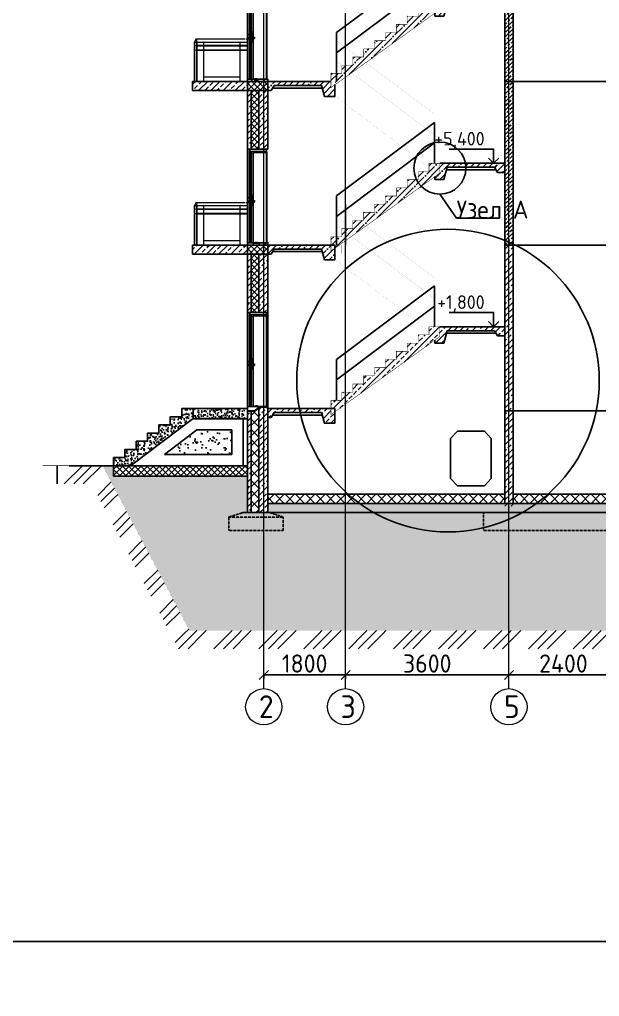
# Model space of a CAD drawing. Header units: millimetres. Extents: x -10163 to 1081624, y -5450 to 417560.
# Drawn here: x 366613 to 379389, y 43486 to 64998 of the extents above; entities that cross this region are included whole.
import ezdxf

# ---------------------------------------------------------------- set-up
doc = ezdxf.new("R2010")
doc.units = ezdxf.units.MM
doc.header["$PDMODE"] = 35
doc.linetypes.add('HIDDEN', pattern=[0.375, 0.25, -0.125])
doc.linetypes.add('Штрих-пунктир', pattern=[24, 20, -1.5, 1, -1.5])
for name, color, linetype in [('0разрез', 7, 'Continuous'), ('0шибки', 220, 'Continuous'), ('Анкеровка', 30, 'Continuous'), ('Выноски', 130, 'Continuous'), ('заливка стен', 41, 'Continuous'), ('Лестница', 7, 'Continuous'), ('Оси 2', 253, 'Continuous'), ('Перекрытия', 100, 'Continuous'), ('ПРОЁМЫ', 134, 'Continuous'), ('разрез', 40, 'Continuous'), ('Стены1', 120, 'Continuous'), ('Фундамент', 30, 'Continuous'), ('Фундаменты', 40, 'Continuous')]:
    doc.layers.add(name, color=color, linetype=linetype)
for name, color, linetype, lineweight in [('A-DOOR', 250, 'Continuous', 9), ('A-DOOR-FRAM', 250, 'Continuous', 18), ('Балясины', 7, 'Continuous', 9), ('Верхние поручни', 7, 'Continuous', 9), ('Ограждение', 7, 'Continuous', 9), ('Поручни', 250, 'Continuous', 18)]:
    doc.layers.add(name, color=color, linetype=linetype, lineweight=lineweight)
doc.layers.add('Двери', color=100, linetype='Continuous', plot=False)
doc.styles.add('ГОСТ', font='GOST Common.ttf', dxfattribs={"height": 400})
doc.dimstyles.new('ГОСТ', dxfattribs={"dimtxt": 400, "dimasz": 200, "dimexe": 0.18, "dimexo": 0.0625, "dimgap": 50, "dimtad": 1, "dimdec": 0, "dimzin": 0, "dimdsep": 46, "dimtxsty": 'ГОСТ', "dimblk": 'OBLIQUE', "dimcen": 0.09, "dimadec": 0, "dimazin": 0, "dimtfac": 1, "dimtdec": 0, "dimtofl": 0, "dimtmove": 0, "dimatfit": 3, "dimldrblk": 'NONE', "dimfxl": 1, "dimtolj": 1, "dimtzin": 0, "dimarcsym": 0})

# ---------------------------------------------------------------- blocks, each defined once
blk = doc.blocks.new('Дверь-Наружная-Двойная-Полное остекление-Деревянный_фасад - 1500 x 2000 мм-347512-Сечение 0')
at = {"layer": 'A-DOOR'}
for p, q in [((-10994, 2071), (-10994, 2006)), ((-10974, 2071), (-10994, 2071)), ((-10994, 2006), (-10974, 2006)), ((-10994, 2006), (-10994, 1012)), ((-10974, 2025), (-10974, 2071)), ((-10974, 2006), (-10974, 2019)), ((-10624, 2071), (-10624, 2025)), ((-10604, 2071), (-10624, 2071)), ((-10624, 2019), (-10624, 2006)), ((-10624, 2006), (-10604, 2006)), ((-10604, 2006), (-10604, 2071)), ((-10604, 2006), (-10604, 0)), ((-11034, 937), (-11034, 939)), ((-11014, 939), (-11034, 939)), ((-11034, 927), (-11034, 937)), ((-11014, 937), (-11034, 937)), ((-11034, 914), (-11034, 927)), ((-11014, 927), (-11034, 927)), ((-11034, 906), (-11034, 914)), ((-11034, 914), (-11014, 914)), ((-11034, 906), (-11014, 906)), ((-11014, 939), (-11014, 937)), ((-11014, 937), (-11014, 927)), ((-11014, 927), (-11014, 914)), ((-10984, 922), (-11014, 922)), ((-11014, 914), (-11014, 912)), ((-11014, 912), (-11014, 914)), ((-11014, 912), (-11014, 911)), ((-11014, 911), (-11014, 912)), ((-11014, 910), (-11014, 909)), ((-11014, 909), (-11014, 910)), ((-11014, 908), (-11014, 907)), ((-11014, 907), (-11014, 907)), ((-11014, 906), (-10984, 906)), ((-10994, 1005), (-10994, 1012)), ((-10994, 1012), (-10984, 1012)), ((-10984, 1005), (-10994, 1005)), ((-10994, 997), (-10994, 1005)), ((-10994, 989), (-10994, 997)), ((-10994, 989), (-10984, 989)), ((-10994, 982), (-10994, 989)), ((-10984, 982), (-10994, 982)), ((-10994, 982), (-10994, 922)), ((-10994, 907), (-10994, 0)), ((-10974, 1064), (-10984, 1064)), ((-10984, 1039), (-10984, 1064)), ((-10984, 844), (-10984, 1039)), ((-10929, 1064), (-10939, 1064)), ((-10929, 1064), (-10929, 1039)), ((-10929, 1039), (-10929, 844)), ((-10929, 1012), (-10919, 1012)), ((-10929, 982), (-10919, 982)), ((-10899, 922), (-10929, 922)), ((-10929, 906), (-10899, 906)), ((-10919, 1012), (-10919, 982)), ((-10899, 937), (-10899, 939)), ((-10899, 939), (-10879, 939)), ((-10899, 927), (-10899, 937)), ((-10899, 937), (-10879, 937)), ((-10899, 914), (-10899, 927)), ((-10899, 927), (-10879, 927)), ((-10899, 912), (-10899, 914)), ((-10899, 914), (-10879, 914)), ((-10899, 914), (-10899, 912)), ((-10899, 911), (-10899, 912)), ((-10899, 912), (-10899, 911)), ((-10899, 909), (-10899, 910)), ((-10899, 910), (-10899, 909)), ((-10899, 907), (-10899, 908)), ((-10899, 907), (-10899, 907)), ((-10899, 906), (-10879, 906)), ((-10879, 939), (-10879, 937)), ((-10879, 937), (-10879, 927)), ((-10879, 927), (-10879, 914)), ((-10879, 914), (-10879, 906)), ((-10984, 819), (-10984, 844)), ((-10984, 819), (-10974, 819)), ((-10939, 819), (-10929, 819)), ((-10929, 844), (-10929, 819)), ((-10856, 15), (-10882, 0)), ((-10821, 15), (-10856, 15)), ((-10796, 0), (-10821, 15)), ((-10882, 0), (-10796, 0))]:
    blk.add_line(p, q, dxfattribs=at)
at = {"layer": 'A-DOOR', "lineweight": 18}
for p, q in [((-10974, 2000), (-10974, 15)), ((-10939, 2000), (-10974, 2000)), ((-10939, 15), (-10939, 2000)), ((-10974, 15), (-10939, 15))]:
    blk.add_line(p, q, dxfattribs=at)
at = {"layer": 'A-DOOR-FRAM'}
for p, q in [((-10974, 2019), (-10974, 2025)), ((-10974, 2025), (-10624, 2025)), ((-10624, 2019), (-10974, 2019)), ((-10974, 2019), (-10974, 2000)), ((-10974, 2000), (-10939, 2000)), ((-10939, 2000), (-10939, 1987)), ((-10939, 1987), (-10904, 1987)), ((-10904, 1987), (-10904, 2000)), ((-10904, 2000), (-10624, 2000)), ((-10624, 2025), (-10624, 2019)), ((-10624, 2000), (-10624, 2019))]:
    blk.add_line(p, q, dxfattribs=at)
at = {"layer": 'A-DOOR-FRAM', "lineweight": 9}
for p, q in [((-10904, 1987), (-10904, 922)), ((-10624, 2000), (-10624, 0)), ((-10904, 907), (-10904, 0)), ((-10974, 15), (-10974, 0)), ((-10939, 15), (-10939, 0))]:
    blk.add_line(p, q, dxfattribs=at)
blk = doc.blocks.new('Ограждение - 50 x 12 мм-319649-Сечение 0')
at = {"layer": 'Балясины'}
for p, q in [((-12146, 4400), (-12146, 4470)), ((-12101, 4470), (-12146, 4470)), ((-12146, 4300), (-12146, 4380)), ((-12096, 4470), (-12101, 4470)), ((-12101, 4470), (-12101, 3600)), ((-12096, 4400), (-12096, 4470)), ((-12096, 4300), (-12096, 4380)), ((-12146, 3600), (-12146, 4280)), ((-12096, 3600), (-12096, 4280))]:
    blk.add_line(p, q, dxfattribs=at)
blk = doc.blocks.new('Ограждение - 50 x 12 мм-V30-Сечение 0')
at = {"layer": 'Балясины'}
for p, q in [((-11942, 4470), (-11954, 4470)), ((-11954, 4470), (-11954, 3600)), ((-11942, 3600), (-11942, 4470))]:
    blk.add_line(p, q, dxfattribs=at)
blk = doc.blocks.new('Ограждение - 800 мм-V31-Сечение 0')
at = {"layer": 'Балясины'}
blk.add_line((-11942, 3700), (-11154, 3700), dxfattribs=at)
blk = doc.blocks.new('Ограждение - Ограждение-356374-Сечение 0')
for p, q in [((-12120, 40530), (-12146, 40470)), ((-12146, 40470), (-12146, 39600))]:
    blk.add_line(p, q)
at = {"layer": 'Верхние поручни'}
for p, q in [((-11034, 40530), (-12120, 40530)), ((-12120, 40470), (-10994, 40470)), ((-11007, 40530), (-11014, 40530)), ((-10994, 40530), (-10998, 40530))]:
    blk.add_line(p, q, dxfattribs=at)
for points, knots in [([(-12095, 40500), (-12095, 40502), (-12095, 40506), (-12096, 40510), (-12097, 40513), (-12099, 40515), (-12100, 40518), (-12101, 40519), (-12102, 40521), (-12103, 40522), (-12104, 40523), (-12105, 40524), (-12106, 40525), (-12108, 40526), (-12110, 40527), (-12111, 40528), (-12113, 40529), (-12115, 40529), (-12117, 40530), (-12120, 40530), (-12122, 40530), (-12123, 40530), (-12124, 40530)], [0, 0, 0, 0, 0.0555556, 0.0833333, 0.1111111, 0.1388889, 0.1666667, 0.1944444, 0.2083333, 0.2222222, 0.2361111, 0.25, 0.2777778, 0.3055556, 0.3333333, 0.3611111, 0.3888889, 0.4166667, 0.4444444, 0.5, 0.5277778, 0.5506367, 0.5506367, 0.5506367, 0.5506367]), ([(-12124, 40470), (-12123, 40470), (-12121, 40470), (-12119, 40470), (-12117, 40470), (-12115, 40471), (-12113, 40471), (-12112, 40472), (-12110, 40472), (-12109, 40473), (-12108, 40474), (-12107, 40475), (-12105, 40476), (-12104, 40478), (-12103, 40478), (-12103, 40479), (-12101, 40480), (-12100, 40482), (-12098, 40485), (-12098, 40487), (-12097, 40488), (-12096, 40491), (-12095, 40495), (-12095, 40498), (-12095, 40500)], [0.4497023, 0.4497023, 0.4497023, 0.4497023, 0.5, 0.5277778, 0.5555556, 0.5833333, 0.6111111, 0.6388889, 0.6527778, 0.6666667, 0.6875, 0.7083333, 0.75, 0.7708333, 0.7760417, 0.78125, 0.7916667, 0.8333333, 0.875, 0.8854167, 0.8958333, 0.9166667, 0.9583333, 1, 1, 1, 1])]:
    blk.add_open_spline(points, degree=3, knots=knots, dxfattribs=at)
at = {"layer": 'Поручни', "color": 7, "lineweight": 9}
for p, q in [((-12114, 40380), (-12114, 40400)), ((-12114, 40280), (-12114, 40300)), ((-12098, 40400), (-11954, 40400)), ((-11954, 40380), (-12098, 40380)), ((-12098, 40300), (-11954, 40300)), ((-11954, 40280), (-12098, 40280)), ((-11942, 40400), (-11154, 40400)), ((-11154, 40380), (-11942, 40380)), ((-11942, 40300), (-11154, 40300)), ((-11154, 40280), (-11942, 40280)), ((-11142, 40400), (-10994, 40400)), ((-10994, 40380), (-11142, 40380)), ((-11142, 40300), (-10994, 40300)), ((-10994, 40280), (-11142, 40280))]:
    blk.add_line(p, q, dxfattribs=at)
for name, p in [('Ограждение - 50 x 12 мм-319649-Сечение 0', (0, 36000)), ('Ограждение - 50 x 12 мм-V30-Сечение 0', (0, 36000)), ('Ограждение - 50 x 12 мм-V30-Сечение 0', (800, 36000)), ('Ограждение - 800 мм-V31-Сечение 0', (0, 36000))]:
    blk.add_blockref(name, p)
blk = doc.blocks.new('типовой')
h = blk.add_hatch()
h.set_pattern_fill('ANSI33', color=256, scale=30)
h.paths.add_polyline_path([(372083, 63682), (371633, 63682), (371633, 63633), (372083, 63633)])
h = blk.add_hatch()
h.set_pattern_fill('ANSI33', color=256, scale=30)
h.paths.add_polyline_path([(371633, 63633), (370424, 63633), (370424, 63433), (371633, 63433)])
h = blk.add_hatch()
h.set_pattern_fill('ANSI37', color=256, scale=30)
h.paths.add_polyline_path([(372083, 63633), (371633, 63633), (371633, 63433), (372083, 63433)])
h.paths.add_polyline_path([(371883, 63433), (371713, 63433), (371713, 63078), (371713, 62146), (371883, 62146)])
h = blk.add_hatch()
h.set_pattern_fill('ANSI33', color=256, scale=20)
h.paths.add_polyline_path([(377485, 63633), (377305, 63633), (377305, 60033), (377485, 60033)])
h = blk.add_hatch()
h.set_pattern_fill('ANSI33', color=256, scale=30)
h.paths.add_polyline_path([(371713, 63433), (371633, 63433), (371633, 62146), (371713, 62146), (371713, 63133)])
h.paths.add_polyline_path([(372083, 63433), (371883, 63433), (371883, 62146), (372083, 62146)])
h = blk.add_hatch()
h.set_pattern_fill('ANSI35', color=256, scale=30)
h.paths.add_polyline_path([(375874, 61619), (375874, 61833), (375634, 61833), (375634, 61653), (375394, 61653), (375394, 61473), (375154, 61473), (375154, 61293), (374914, 61293), (374914, 61113), (374674, 61113), (374674, 60933), (374434, 60933), (374434, 60753), (374194, 60753), (374194, 60573), (373954, 60573), (373954, 60393), (373714, 60393), (373714, 60213), (373474, 60213), (373474, 60033), (373557, 60033), (373557, 59959)])
h.paths.add_polyline_path([(377305, 61833), (375874, 61833), (375874, 61619), (375765, 61541), (375765, 61474), (375957, 61474), (376037, 61745), (377077, 61745), (377146, 61633), (377305, 61633)])
h.paths.add_polyline_path([(373474, 60033), (372083, 60033), (372083, 59833), (372153, 59833), (372223, 59945), (373262, 59945), (373332, 59707), (373557, 59707), (373557, 59959), (373474, 59899)])
at = {"ltscale": 10}
for p, q in [((373594, 63633), (373594, 64533)), ((377305, 63633), (377305, 60033)), ((375754, 62733), (373594, 61113)), ((375754, 61833), (375754, 62733)), ((375754, 62283), (373594, 60663)), ((375754, 61833), (375754, 62283)), ((376020, 61689), (377111, 61689)), ((373594, 60213), (373594, 61113)), ((373594, 60213), (373594, 60663)), ((373279, 59889), (372188, 59889))]:
    blk.add_line(p, q, dxfattribs=at)
for p, q in [((372083, 63633), (372083, 63682)), ((371633, 63633), (371633, 63433)), ((371633, 60033), (371633, 59833)), ((371633, 60033), (372083, 60033)), ((372083, 60033), (372083, 59833)), ((380065, 60033), (377485, 60033)), ((372083, 59833), (371633, 59833))]:
    blk.add_line(p, q)
for points, const_width in [([(375754, 62013), (375754, 62913), (373594, 64533), (373594, 63633)], 1), ([(375754, 62463), (373594, 64083)], 1), ([(375874, 61833), (375874, 62013), (375634, 62013), (375634, 62193), (375394, 62193), (375394, 62373), (375154, 62373), (375154, 62553), (374914, 62553), (374914, 62733), (374674, 62733), (374674, 62913), (374434, 62913), (374434, 63093), (374194, 63093), (374194, 63273), (373954, 63273), (373954, 63453), (373714, 63453), (373714, 63633), (373474, 63633)], 1), ([(373557, 63322), (375634, 61743)], 1), ([(373594, 60213), (373594, 61113), (375754, 62733), (375754, 61833)], 10), ([(373594, 60663), (375754, 62283)], 10), ([(373474, 60033), (373474, 59899), (375874, 61619), (375874, 61833)], 10), ([(375765, 61541), (375765, 61474), (375957, 61474), (376020, 61689)], 1)]:
    blk.add_lwpolyline(points, dxfattribs=dict(at, const_width=const_width))
for points in [[(370424, 63633), (372083, 63633), (372083, 63433), (370424, 63433)], [(370424, 60033), (372083, 60033), (372083, 59833), (370424, 59833)]]:
    blk.add_lwpolyline(points, close=True, dxfattribs=at)
blk.add_lwpolyline([(373474, 60033, 10, 10, 0), (373474, 60213, 10, 10, 0), (373714, 60213, 10, 10, 0), (373714, 60393, 10, 10, 0), (373954, 60393, 10, 10, 0), (373954, 60573, 10, 10, 0), (374194, 60573, 10, 10, 0), (374194, 60753, 10, 10, 0), (374434, 60753, 10, 10, 0), (374434, 60933, 10, 10, 0), (374674, 60933, 10, 10, 0), (374674, 61113, 10, 10, 0), (374914, 61113, 10, 10, 0), (374914, 61293, 10, 10, 0), (375154, 61293, 10, 10, 0), (375154, 61473, 10, 10, 0), (375394, 61473, 10, 10, 0), (375394, 61653, 10, 10, 0), (375634, 61653, 10, 10, 0), (375634, 61833, 10, 10, 0), (375874, 61833, 0, 0, 0)], format="xyseb", dxfattribs=at)
at = {"layer": 'Перекрытия', "ltscale": 10}
for points in [[(375765, 61541), (375765, 61474), (375957, 61474), (376037, 61745), (377077, 61745), (377146, 61633), (377305, 61633), (377305, 61833), (375874, 61833)], [(373557, 59967), (373557, 59707), (373332, 59707), (373262, 59945), (372223, 59945), (372153, 59833), (372083, 59833), (372083, 60033), (373474, 60033)]]:
    blk.add_lwpolyline(points, dxfattribs=at)
at = {"layer": 'разрез'}
for p, q in [((371633, 63433), (371633, 63069)), ((371713, 63433), (371713, 63078)), ((371883, 63433), (371883, 62146)), ((372083, 63433), (372083, 62146)), ((371633, 63133), (371633, 62146)), ((371713, 63133), (371713, 62146))]:
    blk.add_line(p, q, dxfattribs=at)
at = {"layer": 'Стены1'}
for points in [[(371633, 63633), (371633, 63682)], [(377485, 63633), (377485, 63633), (377305, 63633), (377305, 60033), (377485, 60033), (377485, 63633)], [(371633, 60074), (371633, 63433)], [(371633, 60033), (371633, 60082)], [(371633, 60082), (372083, 60082), (372083, 60033)]]:
    blk.add_lwpolyline(points, dxfattribs=at)
at = {"layer": 'Фундаменты'}
blk.add_lwpolyline([(371633, 62146), (372083, 62146)], dxfattribs=at)
at = {"layer": 'Двери', "lineweight": 18}
blk.add_blockref('Дверь-Наружная-Двойная-Полное остекление-Деревянный_фасад - 1500 x 2000 мм-347512-Сечение 0', (382667, 60074), dxfattribs=at)
at = {"layer": 'Ограждение'}
blk.add_blockref('Ограждение - Ограждение-356374-Сечение 0', (382617, 20433), dxfattribs=at)
blk = doc.blocks.new('_Oblique')
at = {"color": 0, "linetype": 'ByBlock', "lineweight": -2}
blk.add_line((-0.5, -0.5), (0.5, 0.5), dxfattribs=at)
blk = doc.blocks.new('*D988')
at = {"layer": 'Defpoints', "color": 0, "ltscale": 10, "transparency": 16777216}
for p in [(373795, 50567), (371995, 50480), (373795, 50480)]:
    blk.add_point(p, dxfattribs=at)
at = {"layer": 'Фундамент', "color": 0, "lineweight": -2, "ltscale": 10, "transparency": 16777216}
for p, q in [((371995, 50480), (371995, 50567)), ((371995, 50567), (373795, 50567)), ((373795, 50480), (373795, 50567))]:
    blk.add_line(p, q, dxfattribs=at)
at = {"layer": 'Фундамент', "color": 0, "lineweight": -2, "ltscale": 10, "transparency": 16777216, "xscale": 200, "yscale": 200, "zscale": 200, "rotation": 180}
blk.add_blockref('_Oblique', (371995, 50567), dxfattribs=at)
at = {"layer": 'Фундамент', "color": 0, "lineweight": -2, "ltscale": 10, "transparency": 16777216, "xscale": 200, "yscale": 200, "zscale": 200}
blk.add_blockref('_Oblique', (373795, 50567), dxfattribs=at)
at = {"layer": 'Фундамент', "color": 0, "ltscale": 10, "transparency": 16777216, "insert": (372895, 50817), "char_height": 400, "attachment_point": 5, "style": 'ГОСТ'}
blk.add_mtext('\\A1;1800', dxfattribs=at)
blk = doc.blocks.new('_None')
blk = doc.blocks.new('*D989')
at = {"layer": 'Defpoints', "color": 0, "ltscale": 10, "transparency": 16777216}
for p in [(373795, 50567), (377395, 50567), (377395, 50567)]:
    blk.add_point(p, dxfattribs=at)
at = {"layer": 'Фундамент', "color": 0, "lineweight": -2, "ltscale": 10, "transparency": 16777216}
for p, q in [((373795, 50567), (373795, 50567)), ((373795, 50567), (377395, 50567)), ((377395, 50567), (377395, 50567))]:
    blk.add_line(p, q, dxfattribs=at)
at = {"layer": 'Фундамент', "color": 0, "lineweight": -2, "ltscale": 10, "transparency": 16777216, "xscale": 200, "yscale": 200, "zscale": 200, "rotation": 180}
blk.add_blockref('_Oblique', (373795, 50567), dxfattribs=at)
at = {"layer": 'Фундамент', "color": 0, "lineweight": -2, "ltscale": 10, "transparency": 16777216, "xscale": 200, "yscale": 200, "zscale": 200}
blk.add_blockref('_Oblique', (377395, 50567), dxfattribs=at)
at = {"layer": 'Фундамент', "color": 0, "ltscale": 10, "transparency": 16777216, "insert": (375595, 50817), "char_height": 400, "attachment_point": 5, "style": 'ГОСТ'}
blk.add_mtext('\\A1;3600', dxfattribs=at)
blk = doc.blocks.new('*D990')
at = {"layer": 'Defpoints', "color": 0, "ltscale": 10, "transparency": 16777216}
for p in [(377395, 50567), (379795, 50667), (379795, 50567)]:
    blk.add_point(p, dxfattribs=at)
at = {"layer": 'Фундамент', "color": 0, "lineweight": -2, "ltscale": 10, "transparency": 16777216}
for p, q in [((377395, 50567), (377395, 50567)), ((377395, 50567), (379795, 50567)), ((379795, 50667), (379795, 50566))]:
    blk.add_line(p, q, dxfattribs=at)
at = {"layer": 'Фундамент', "color": 0, "lineweight": -2, "ltscale": 10, "transparency": 16777216, "xscale": 200, "yscale": 200, "zscale": 200, "rotation": 180}
blk.add_blockref('_Oblique', (377395, 50567), dxfattribs=at)
at = {"layer": 'Фундамент', "color": 0, "lineweight": -2, "ltscale": 10, "transparency": 16777216, "xscale": 200, "yscale": 200, "zscale": 200}
blk.add_blockref('_Oblique', (379795, 50567), dxfattribs=at)
at = {"layer": 'Фундамент', "color": 0, "ltscale": 10, "transparency": 16777216, "insert": (378595, 50817), "char_height": 400, "attachment_point": 5, "style": 'ГОСТ'}
blk.add_mtext('\\A1;2400', dxfattribs=at)
blk = doc.blocks.new('размер')
at = {"layer": 'Выноски'}
for points in [[(0, 0), (0, 311), (980, 311)], [(168, 0), (-151, 0)], [(0, 0), (-114, 114)], [(0, 0), (114, 114)]]:
    blk.add_lwpolyline(points, dxfattribs=at)

msp = doc.modelspace()

# ---------------------------------------------------------------- hatches: boundary and pattern name
at = {"layer": '0разрез'}
h = msp.add_hatch(dxfattribs=at)
h.set_pattern_fill('ANSI33', color=256, scale=30)
h.paths.add_polyline_path([(371785.163, 60074.442), (371798.693, 60082.432), (371632.714, 60082.432), (371632.714, 60033.121), (371994.558, 60033.121), (371994.558, 60082.432), (371857.433, 60082.432), (371870.963, 60074.442)])
h.paths.add_polyline_path([(372083.487, 60033.121), (372083.487, 60082.432), (371994.558, 60082.432), (371994.558, 60033.121)])
h.paths.add_polyline_path([(371632.714, 59833.12), (371632.714, 60033.12), (370423.515, 60033.12), (370423.515, 59833.12)])
h = msp.add_hatch(dxfattribs=at)
h.set_pattern_fill('ANSI37', color=256, scale=30)
h.paths.add_polyline_path([(371994.558, 60033.12), (371632.714, 60033.12), (371632.714, 59833.12), (371994.558, 59833.12)])
h.paths.add_polyline_path([(372083.487, 60033.12), (371994.558, 60033.12), (371994.558, 59833.12), (372083.487, 59833.12)])
h = msp.add_hatch(dxfattribs=at)
h.set_pattern_fill('ANSI33', color=256, scale=30)
h.paths.add_polyline_path([(377394.558, 54243.622), (377484.558, 54243.622), (377484.558, 56380.833), (377394.558, 56380.833)])
h.paths.add_polyline_path([(377394.558, 56380.833), (377304.558, 56380.833), (377304.558, 54243.622), (377394.558, 54243.622)])
h.paths.add_polyline_path([(377484.558, 60033.121), (377394.558, 60033.121), (377394.558, 56380.833), (377484.558, 56380.833)])
h.paths.add_polyline_path([(377394.558, 60033.121), (377304.558, 60033.121), (377304.558, 56380.833), (377394.558, 56380.833)])
h.paths.add_polyline_path([(382794.558, 54243.622), (382884.558, 54243.622), (382884.558, 56380.833), (382794.558, 56380.833), (382794.558, 56232.863)])
h.paths.add_polyline_path([(382704.558, 54243.622), (382794.558, 54243.622), (382794.558, 56180.575), (382704.558, 56180.575)])
h.paths.add_polyline_path([(390504.558, 56380.833), (390594.558, 56380.833), (390594.558, 59785.751), (390504.558, 59785.751)])
h = msp.add_hatch(dxfattribs=at)
h.set_pattern_fill('ANSI33', color=256, scale=30)
h.paths.add_polyline_path([(371633.481, 58546.229), (371713.481, 58546.229), (371713.481, 59532.635), (371713.481, 59833.12), (371633.481, 59833.12), (371633.481, 59468.796)])
h.paths.add_polyline_path([(371883.481, 58546.229), (371994.558, 58546.229), (371994.558, 59833.12), (371883.481, 59833.12)])
h.paths.add_polyline_path([(372081.637, 59833.12), (371994.558, 59833.12), (371994.558, 58546.229), (372082.278, 58546.229)])
h = msp.add_hatch(dxfattribs=at)
h.set_pattern_fill('ANSI37', color=256, scale=30)
h.paths.add_polyline_path([(371883.481, 59833.12), (371713.481, 59833.12), (371713.481, 59477.549), (371713.481, 58546.229), (371883.481, 58546.229)])
h = msp.add_hatch(dxfattribs=at)
h.set_pattern_fill('ANSI33', color=256, scale=30)
h.paths.add_polyline_path([(373794.558, 56793.12), (373713.533, 56793.12), (373713.533, 56613.12), (373473.533, 56613.12), (373473.533, 56433.12), (373660.951, 56433.12), (373794.558, 56528.877)])
h.paths.add_polyline_path([(373557.222, 56358.777), (373473.533, 56298.796), (373473.533, 56433.119), (372083.871, 56433.119), (372083.871, 56233.118), (372153.057, 56233.118), (372222.566, 56344.884), (373262.4, 56344.884), (373331.908, 56107.346), (373557.222, 56107.346)])
h.paths.add_polyline_path([(376020.364, 58089.002), (376036.716, 58144.885), (377076.55, 58144.885), (377146.059, 58033.119), (377304.558, 58033.119), (377304.558, 58233.12), (375873.533, 58233.12), (375873.533, 58018.896), (375765.136, 57941.206), (375765.136, 57874.086), (375957.475, 57874.086)])
h = msp.add_hatch(dxfattribs=at)
h.set_pattern_fill('ANSI33', color=256, scale=30)
h.paths.add_polyline_path([(375153.533, 57873.12), (375153.533, 57693.12), (374913.533, 57693.12), (374913.533, 57513.12), (374673.533, 57513.12), (374673.533, 57333.12), (374433.533, 57333.12), (374433.533, 57153.12), (374193.533, 57153.12), (374193.533, 56973.12), (373953.533, 56973.12), (373953.533, 56793.12), (373713.533, 56793.12), (373713.533, 56613.12), (373618.491, 56613.12), (373624.212, 56406.789), (375873.533, 58018.896), (375873.533, 58233.12), (375633.533, 58233.12), (375633.533, 58053.12), (375393.533, 58053.12), (375393.533, 57873.12)])
h = msp.add_hatch(dxfattribs=at)
h.set_pattern_fill('ANSI33', color=256, scale=30)
h.paths.add_polyline_path([(371883.309, 54143.622), (371994.558, 54143.622), (371994.558, 56463.622), (371903.309, 56463.622), (371883.309, 56447.109)])
h.paths.add_polyline_path([(371994.558, 54143.622), (372083.309, 54143.622), (372083.309, 56263.622), (372083.215, 56463.622), (371994.558, 56463.622)])
h.paths.add_polyline_path([(371713.309, 55913.825), (371713.309, 56372.803), (371633.309, 56372.803), (371633.309, 55849.986), (371633.309, 54143.622), (371713.309, 54143.622)])
h = msp.add_hatch(dxfattribs=at)
h.set_pattern_fill('ANSI37', color=256, scale=50)
h.paths.add_polyline_path([(394999.657, 54543.622), (393684.558, 54543.622), (393684.558, 54343.622), (394999.657, 54343.622)])
h.paths.add_polyline_path([(373794.558, 54543.622), (372083.309, 54543.622), (372083.309, 54343.622), (373794.558, 54343.622)])
h.paths.add_polyline_path([(374994.558, 54543.622), (373794.558, 54543.622), (373794.558, 54343.622), (374994.558, 54343.622)])
h.paths.add_polyline_path([(377304.558, 54543.622), (374994.558, 54543.622), (374994.558, 54343.622), (376124.558, 54343.622), (377304.558, 54343.622)])
h.paths.add_polyline_path([(379794.558, 54543.622), (377484.558, 54543.622), (377484.558, 54343.622), (379794.558, 54343.622)])
h.paths.add_polyline_path([(382704.558, 54543.622), (380184.558, 54543.622), (380184.558, 54343.622), (381524.558, 54343.622), (382704.558, 54343.622)])
h.paths.add_polyline_path([(380064.558, 54543.622), (379794.558, 54543.622), (379794.558, 54343.622), (380064.558, 54343.622)])
h.paths.add_polyline_path([(385194.558, 54543.622), (382884.558, 54543.622), (382884.558, 54343.622), (385194.558, 54343.622)])
h.paths.add_polyline_path([(388104.558, 54543.622), (385194.558, 54543.622), (385194.558, 54343.622), (388104.558, 54343.622)])
h.paths.add_polyline_path([(390504.558, 54543.622), (388284.558, 54543.622), (388284.558, 54343.622), (390504.558, 54343.622)])
h.paths.add_polyline_path([(393504.558, 54543.622), (390684.558, 54543.622), (390684.558, 54343.622), (393504.558, 54343.622)])
h.paths.add_polyline_path([(371883.309, 56447.109), (371793.309, 56372.803), (371713.309, 56372.803), (371713.309, 55858.739), (371713.309, 54143.622), (371883.309, 54143.622)])
h = msp.add_hatch(dxfattribs=at)
h.set_pattern_fill('AR-SAND', color=256, scale=5)
h.paths.add_polyline_path([(371287.581, 55962.976), (370518.624, 55962.976), (369803.328, 55423.121), (371287.581, 55423.121)])
h = msp.add_hatch(dxfattribs=at)
h.set_pattern_fill('AR-SAND', color=256, scale=5)
h.paths.add_polyline_path([(371220.241, 54043.622), (371548.875, 54143.622), (371633.309, 54143.622), (371633.309, 54944.158), (368684.871, 54944.158), (368684.871, 55173.121), (368442.879, 55173.121), (369940.35, 52333.121), (371994.558, 52333.121), (371994.558, 53743.622), (371220.241, 53743.622)])
h.paths.add_polyline_path([(371994.558, 52333.121), (369940.35, 52333.121), (370357.461, 51542.057), (371994.558, 51542.057)])
h.paths.add_polyline_path([(373794.558, 54143.622), (372120.241, 54143.622), (372420.241, 54043.622), (372420.241, 53743.622), (371994.558, 53743.622), (371994.558, 52333.121), (373794.558, 52333.121)])
h.paths.add_polyline_path([(373794.558, 52333.121), (371994.558, 52333.121), (371994.558, 51542.057), (373794.558, 51542.057)])
h.paths.add_polyline_path([(377394.558, 53743.622), (376836.641, 53743.622), (376836.641, 54143.622), (376794.558, 54143.622), (373794.558, 54143.622), (373794.558, 52333.121), (377394.558, 52333.121)])
h.paths.add_polyline_path([(377394.558, 52333.121), (373794.558, 52333.121), (373794.558, 51542.057), (377394.558, 51542.057)])
h.paths.add_polyline_path([(379794.558, 53743.622), (377394.558, 53743.622), (377394.558, 52333.121), (379794.558, 52333.121)])
h.paths.add_polyline_path([(379794.558, 52333.121), (377394.558, 52333.121), (377394.558, 51542.057), (379794.558, 51542.057)])
h.paths.add_polyline_path([(382794.558, 53743.622), (382416.625, 53743.622), (382416.625, 54143.622), (380415.333, 54143.622), (380415.333, 53743.622), (379794.558, 53743.622), (379794.558, 52333.121), (382794.558, 52333.121)])
h.paths.add_polyline_path([(382794.558, 52333.121), (379794.558, 52333.121), (379794.558, 51542.057), (382794.558, 51542.057)])
h.paths.add_polyline_path([(385194.558, 53743.622), (382794.558, 53743.622), (382794.558, 52333.121), (385194.558, 52333.121)])
h.paths.add_polyline_path([(385194.558, 52333.121), (382794.558, 52333.121), (382794.558, 51542.057), (385194.558, 51542.057)])
h.paths.add_polyline_path([(388194.558, 53743.622), (385194.558, 53743.622), (385194.558, 52333.121), (388194.558, 52333.121)])
h.paths.add_polyline_path([(388194.558, 52333.121), (385194.558, 52333.121), (385194.558, 51542.057), (388194.558, 51542.057)])
h.paths.add_polyline_path([(390594.558, 53743.622), (389994.558, 53743.622), (389994.558, 54043.622), (390323.191, 54143.622), (388659.434, 54143.622), (388659.434, 53743.622), (388194.558, 53743.622), (388194.558, 52333.121), (390594.558, 52333.121)])
h.paths.add_polyline_path([(390594.558, 52333.121), (388194.558, 52333.121), (388194.558, 51542.057), (390594.558, 51542.057)])
h.paths.add_polyline_path([(393594.558, 53743.622), (392994.558, 53743.622), (392994.558, 54043.622), (393323.191, 54143.622), (390894.558, 54143.622), (391194.558, 54043.622), (391194.558, 53743.622), (390594.558, 53743.622), (390594.558, 52333.121), (393594.558, 52333.121)])
h.paths.add_polyline_path([(393594.558, 52333.121), (390594.558, 52333.121), (390594.558, 51542.057), (393594.558, 51542.057)])
h.paths.add_polyline_path([(395099.657, 54143.623), (393894.558, 54143.622), (394194.558, 54043.622), (394194.558, 53743.622), (393594.558, 53743.622), (393594.558, 52333.121), (395099.657, 52333.121)])
h.paths.add_polyline_path([(395099.657, 52333.121), (393594.558, 52333.121), (393594.558, 51542.057), (395099.657, 51542.057)])
h.paths.add_polyline_path([(396493.696, 52333.121), (395099.657, 52333.121), (395099.657, 51542.057), (396190.734, 51542.057)])
h.paths.add_polyline_path([(397581.36, 55173.121), (395299.657, 55173.121), (395299.657, 54143.623), (395099.657, 54143.623), (395099.657, 52333.121), (396493.696, 52333.121)])
h = msp.add_hatch(dxfattribs=at)
h.set_pattern_fill('ANSI37', color=256, scale=30)
h.paths.add_polyline_path([(371632.181, 55173.121), (368684.871, 55173.121), (368684.871, 54944.158), (371632.181, 54944.158)])
h = msp.add_hatch(dxfattribs=at)
h.set_pattern_fill('ANSI33', color=256, scale=30)
h.paths.add_polyline_path([(395299.657, 54343.622), (395099.657, 54343.622), (395099.657, 54143.623), (395299.657, 54143.623)])
h.paths.add_polyline_path([(373794.558, 54343.622), (372083.309, 54343.622), (372083.309, 54143.622), (372127.497, 54143.622), (373794.558, 54143.622)])
h.paths.add_polyline_path([(377394.558, 54343.622), (377304.558, 54343.622), (373794.558, 54343.622), (373794.558, 54143.622), (376794.558, 54143.622), (377394.558, 54143.622)])
h.paths.add_polyline_path([(379794.558, 54343.622), (377484.558, 54343.622), (377394.558, 54343.622), (377394.558, 54143.622), (379794.558, 54143.622)])
h.paths.add_polyline_path([(382794.558, 54343.622), (382704.558, 54343.622), (379794.558, 54343.622), (379794.558, 54143.622), (382794.558, 54143.622)])
h.paths.add_polyline_path([(385194.558, 54343.622), (382794.558, 54343.622), (382794.558, 54143.622), (385194.558, 54143.622)])
h.paths.add_polyline_path([(388194.558, 54343.622), (388104.558, 54343.622), (385194.558, 54343.622), (385194.558, 54143.622), (388194.558, 54143.622)])
h.paths.add_polyline_path([(390504.558, 54343.622), (388194.558, 54343.622), (388194.558, 54143.622), (390504.558, 54143.622)])
h.paths.add_polyline_path([(393504.558, 54343.622), (390684.558, 54343.622), (390684.558, 54143.622), (390894.558, 54143.622), (393504.558, 54143.622)])
h.paths.add_polyline_path([(394999.657, 54343.622), (393684.558, 54343.622), (393684.558, 54143.622), (394999.657, 54143.623)])
h = msp.add_hatch(dxfattribs=at)
h.set_pattern_fill('ANSI33', color=256, scale=30)
h.paths.add_polyline_path([(379794.558, 54143.622), (377394.558, 54143.622), (377394.558, 53743.622), (379794.558, 53743.622)])
h.paths.add_polyline_path([(380415.333, 54143.622), (379794.558, 54143.622), (379794.558, 53743.622), (380415.333, 53743.622)])
h.paths.add_polyline_path([(377394.558, 54143.622), (376836.641, 54143.622), (376836.641, 53743.622), (377394.558, 53743.622)])
h.paths.add_polyline_path([(372420.241, 54043.622), (371994.558, 54043.622), (371994.558, 53743.622), (372420.241, 53743.622)])
h.paths.add_polyline_path([(371994.558, 54043.622), (371220.241, 54043.622), (371220.241, 53743.622), (371994.558, 53743.622)])
h.paths.add_polyline_path([(371994.558, 54143.622), (371548.875, 54143.622), (371220.241, 54043.622), (371994.558, 54043.622)])
h.paths.add_polyline_path([(372120.241, 54143.622), (371994.558, 54143.622), (371994.558, 54043.622), (372420.241, 54043.622)])
h.paths.add_polyline_path([(385194.558, 54143.622), (382794.558, 54143.622), (382794.558, 53743.622), (385194.558, 53743.622)])
h.paths.add_polyline_path([(382794.558, 54143.622), (382416.625, 54143.622), (382416.625, 53743.622), (382794.558, 53743.622)])
h.paths.add_polyline_path([(388194.558, 54143.622), (385194.558, 54143.622), (385194.558, 53743.622), (388194.558, 53743.622)])
h.paths.add_polyline_path([(388659.434, 54143.622), (388194.558, 54143.622), (388194.558, 53743.622), (388659.434, 53743.622)])
h.paths.add_polyline_path([(391194.558, 54043.622), (390594.558, 54043.622), (390594.558, 53743.622), (391194.558, 53743.622)])
h.paths.add_polyline_path([(390594.558, 54043.622), (389994.558, 54043.622), (389994.558, 53743.622), (390594.558, 53743.622)])
h.paths.add_polyline_path([(390594.558, 54143.622), (390504.558, 54143.622), (390323.191, 54143.622), (389994.558, 54043.622), (390594.558, 54043.622)])
h.paths.add_polyline_path([(390894.558, 54143.622), (390594.558, 54143.622), (390594.558, 54043.622), (391194.558, 54043.622)])
h.paths.add_polyline_path([(393594.558, 54043.622), (392994.558, 54043.622), (392994.558, 53743.622), (393594.558, 53743.622)])
h.paths.add_polyline_path([(394194.558, 54043.622), (393594.558, 54043.622), (393594.558, 53743.622), (394194.558, 53743.622)])
h.paths.add_polyline_path([(393894.558, 54143.622), (393594.558, 54143.622), (393594.558, 54043.622), (394194.558, 54043.622)])
h.paths.add_polyline_path([(393594.558, 54143.622), (393323.191, 54143.622), (392994.558, 54043.622), (393594.558, 54043.622)])
at = {"layer": 'Фундамент', "ltscale": 10}
h = msp.add_hatch(dxfattribs=at)
h.set_pattern_fill('GOST_GROUND', color=256, scale=70)
h.paths.add_polyline_path([(368442.879, 55173.121), (367441.197, 55173.121), (367441.197, 54773.121), (368201.592, 54773.121), (369488.151, 52333.121), (369940.35, 52333.121)])
h.paths.add_polyline_path([(369940.35, 52333.121), (369488.151, 52333.121), (370116.174, 51142.057), (371994.558, 51142.057), (371994.558, 51542.057), (370357.461, 51542.057)])
h.paths.add_polyline_path([(396490.726, 52325.366), (396493.696, 52333.121), (396190.734, 51542.057), (371994.558, 51542.057), (371994.558, 51142.057), (396034.572, 51134.302)])
h.paths.add_polyline_path([(397428.168, 54773.121), (398709.477, 54773.121), (398709.477, 55173.121), (397581.36, 55173.121), (396493.696, 52333.121)])
at = {"layer": 'Фундаменты'}
h = msp.add_hatch(dxfattribs=at)
h.set_pattern_fill('AR-CONC', color=256)
h.set_pattern_definition([(50, (2990, 0), (182.18467, -15.939086), [19.05, -209.55]), (355, (2990, 0), (-35.24342, 191.056845), [15.24, -167.64058]), (100.451445, (3005.18, -1.33), (146.94125, 175.11775), [16.19001, -178.090245]), (46.1842, (2990, 50.8), (271.07904, -42.04233), [28.575, -314.325]), (96.63556, (3012.6, 47.3), (237.40413, 247.42612), [24.28502, -267.1356]), (351.18415, (2990, 50.8), (237.40413, 247.42612), [22.85997, -251.45973]), (21, (3015.4, 38.1), (151.61439, -102.2652), [19.05, -209.55]), (326, (3015.4, 38.1), (61.80203, 184.18797), [15.24, -167.64]), (71.451445, (3028.03, 29.58), (213.41642, 81.92277), [16.19001, -178.08994]), (37.5, (2990, 0), (3.088603, 84.555039), [0, -165.608, 0, -170.18, 0, -168.275]), (7.5, (2990, 0), (66.819663, 100.180575), [0, -97.028, 0, -161.798, 0, -64.135]), (327.5, (2933.36, 0), (135.590595, -5.728744), [0, -63.5, 0, -198.12, 0, -262.89]), (317.5, (2907.96, 0), (148.12918, 25.42649), [0, -82.55, 0, -131.572, 0, -186.69])])
h.paths.add_polyline_path([(370434.871, 56212.976), (370434.871, 56433.121), (370184.871, 56433.121), (370184.871, 56253.121), (369934.871, 56253.121), (369934.871, 56073.121), (369684.871, 56073.121), (369684.871, 55893.121), (369434.871, 55893.121), (369434.871, 55713.121), (369184.871, 55713.121), (369184.871, 55533.121), (368934.871, 55533.121), (368934.871, 55353.121), (368684.871, 55353.121), (368684.871, 55173.121), (369057.086, 55173.121)])
h.paths.add_polyline_path([(371579.022, 56208.572), (371578.664, 56433.121), (370434.871, 56433.121), (370434.871, 56212.976), (371537.581, 56212.976), (371537.581, 56208.572)])

# ---------------------------------------------------------------- linework, layer by layer
at = {"ltscale": 10}
for p, q in [((373593.533, 60033.12), (373593.533, 60933.12)), ((373278.752, 59889.002), (372187.812, 59889.002)), ((375753.533, 59133.12), (373593.533, 57513.12)), ((375753.533, 58233.12), (375753.533, 59133.12)), ((375753.533, 58683.12), (373593.533, 57063.12)), ((375753.533, 58233.12), (375753.533, 58683.12)), ((376020.364, 58089.002), (377111.304, 58089.002)), ((373593.533, 56613.12), (373593.533, 57513.12)), ((373593.533, 56613.12), (373593.533, 57063.12)), ((373278.752, 56289.001), (372187.812, 56289.001))]:
    msp.add_line(p, q, dxfattribs=at)
for points, const_width in [([(375753.533, 58413.12), (375753.533, 59313.12), (373593.533, 60933.12), (373593.533, 60033.12)], 1), ([(375753.533, 58863.12), (373593.533, 60483.12)], 1), ([(375873.533, 58233.12), (375873.533, 58413.12), (375633.533, 58413.12), (375633.533, 58593.12), (375393.533, 58593.12), (375393.533, 58773.12), (375153.533, 58773.12), (375153.533, 58953.12), (374913.533, 58953.12), (374913.533, 59133.12), (374673.533, 59133.12), (374673.533, 59313.12), (374433.533, 59313.12), (374433.533, 59493.12), (374193.533, 59493.12), (374193.533, 59673.12), (373953.533, 59673.12), (373953.533, 59853.12), (373713.533, 59853.12), (373713.533, 60033.12), (373473.533, 60033.12)], 1), ([(373557.222, 59722.046), (375633.533, 58143.12)], 1), ([(373593.533, 56613.12), (373593.533, 57513.12), (375753.533, 59133.12), (375753.533, 58233.12)], 10), ([(373593.533, 57063.12), (375753.533, 58683.12)], 10), ([(373473.533, 56433.12), (373473.533, 56298.796), (375873.533, 58018.896), (375873.533, 58233.12)], 10), ([(375765.136, 57941.206), (375765.136, 57874.086), (375957.475, 57874.086), (376020.364, 58089.002)], 1)]:
    msp.add_lwpolyline(points, dxfattribs=dict(at, const_width=const_width))
msp.add_lwpolyline([(373473.533, 56433.12, 10, 10, 0), (373473.533, 56613.12, 10, 10, 0), (373713.533, 56613.12, 10, 10, 0), (373713.533, 56793.12, 10, 10, 0), (373953.533, 56793.12, 10, 10, 0), (373953.533, 56973.12, 10, 10, 0), (374193.533, 56973.12, 10, 10, 0), (374193.533, 57153.12, 10, 10, 0), (374433.533, 57153.12, 10, 10, 0), (374433.533, 57333.12, 10, 10, 0), (374673.533, 57333.12, 10, 10, 0), (374673.533, 57513.12, 10, 10, 0), (374913.533, 57513.12, 10, 10, 0), (374913.533, 57693.12, 10, 10, 0), (375153.533, 57693.12, 10, 10, 0), (375153.533, 57873.12, 10, 10, 0), (375393.533, 57873.12, 10, 10, 0), (375393.533, 58053.12, 10, 10, 0), (375633.533, 58053.12, 10, 10, 0), (375633.533, 58233.12, 10, 10, 0), (375873.533, 58233.12, 0, 0, 0)], format="xyseb", dxfattribs=at)
at = {"layer": '0разрез'}
for p, q in [((371632.714, 58546.229), (371632.714, 56474.441)), ((372083.487, 58546.229), (372083.871, 56433.119)), ((371633.309, 56372.803), (371633.309, 56474.441)), ((377484.558, 56380.833), (380064.558, 56380.833))]:
    msp.add_line(p, q, dxfattribs=at)
for points in [[(371632.714, 60082.432), (372083.487, 60082.432), (372083.487, 60033.121), (371632.714, 60033.121)], [(368684.871, 55173.121), (371632.181, 55173.121), (371632.181, 54944.158), (368684.871, 54944.158)]]:
    msp.add_lwpolyline(points, close=True, dxfattribs=at)
at = {"layer": '0шибки'}
msp.add_circle((376052.152, 57046.815), 3331.722, dxfattribs=at)
at = {"layer": 'Анкеровка'}
msp.add_lwpolyline([(276400, -5250), (380890, -5250), (380890, 44700), (276400, 44700)], close=True, dxfattribs=at)
at = {"layer": 'заливка стен'}
msp.add_lwpolyline([(350980, 44700), (407480.239, 44700), (407480.239, 116142.706), (350980, 116142.706)], close=True, dxfattribs=at)
at = {"layer": 'Лестница'}
msp.add_line((373794.558, 60033.121), (373794.558, 60933.121), dxfattribs=at)
at = {"layer": 'Оси 2', "linetype": 'Штрих-пунктир', "lineweight": 9}
for p, q in [((371994.558, 58546.229), (371994.558, 104201.487)), ((371994.558, 50263.902), (371994.558, 78915.584)), ((373794.558, 50263.902), (373794.558, 78915.584))]:
    msp.add_line(p, q, dxfattribs=at)
at = {"layer": 'Оси 2', "color": 9, "linetype": 'Штрих-пунктир', "lineweight": 9, "true_color": 0xc7c8ca}
for q in [(377394.558, 78915.584), (377394.558, 78865.584)]:
    msp.add_line((377394.558, 50263.902), q, dxfattribs=at)
at = {"layer": 'Оси 2', "lineweight": 9}
for centre in [(371994.558, 49863.902), (373794.558, 49863.902)]:
    msp.add_circle(centre, 400, dxfattribs=at)
at = {"layer": 'Оси 2', "color": 9, "lineweight": 9, "true_color": 0xc7c8ca}
msp.add_circle((377394.558, 49863.902), 400, dxfattribs=at)
at = {"layer": 'Перекрытия'}
for points in [[(372083.487, 60033.121), (373557.222, 60033.12), (373557.222, 59707.347), (373331.908, 59707.347), (373262.4, 59944.885), (372222.566, 59944.885), (372153.057, 59833.119), (372083.487, 59833.119)], [(372083.871, 56433.119), (373557.222, 56433.119), (373557.222, 56107.346), (373331.908, 56107.346), (373262.4, 56344.884), (372222.566, 56344.884), (372153.057, 56233.118), (372083.871, 56233.118)]]:
    msp.add_lwpolyline(points, close=True, dxfattribs=at)
msp.add_lwpolyline([(375765.136, 57941.206), (375765.136, 57874.086), (375957.475, 57874.086), (376036.716, 58144.885), (377076.55, 58144.885), (377146.059, 58033.119), (377304.558, 58033.119), (377304.558, 58233.12), (375873.533, 58233.12)], dxfattribs=at)
at = {"layer": 'ПРОЁМЫ', "ltscale": 10}
for p, q in [((375873.533, 61152.46), (376240.498, 60626.845)), ((376240.498, 60626.845), (377189.761, 60626.845))]:
    msp.add_line(p, q, dxfattribs=at)
msp.add_circle((375873.533, 61726.009), 573.549, dxfattribs=at)
at = {"layer": 'разрез'}
for p, q in [((371633.481, 59991.613), (371633.481, 59468.796)), ((371713.481, 59833.12), (371713.481, 59477.549)), ((371883.481, 59833.12), (371883.481, 58546.229)), ((372083.481, 59882.432), (372083.481, 58546.229)), ((371633.481, 59532.635), (371633.481, 58546.229)), ((371713.481, 59532.635), (371713.481, 58546.229)), ((371793.309, 56383.622), (371633.309, 56383.622)), ((371793.309, 56372.803), (371633.309, 56372.803)), ((371633.309, 56372.803), (371633.309, 55849.986)), ((371713.309, 56372.803), (371713.309, 55858.739)), ((371903.309, 56474.441), (371793.309, 56383.622)), ((371903.309, 56463.622), (371793.309, 56372.803)), ((371883.309, 56447.109), (371883.309, 54143.622)), ((372083.309, 56474.441), (371903.309, 56474.441)), ((372083.314, 56463.622), (371903.309, 56463.622)), ((372083.309, 56263.622), (372083.309, 54143.622)), ((376105.472, 55771.549), (376257.895, 55931.905)), ((376257.895, 55931.905), (376853.048, 55931.905)), ((377005.472, 55771.549), (376853.048, 55931.905)), ((371633.309, 55913.825), (371633.309, 54143.622)), ((371713.309, 55913.825), (371713.309, 54143.622)), ((376105.472, 55771.549), (376105.472, 54892.26)), ((377005.472, 54892.26), (377005.472, 55771.549)), ((376105.472, 54892.26), (376257.895, 54731.905)), ((377005.472, 54892.26), (376853.048, 54731.905)), ((376257.895, 54731.905), (376853.048, 54731.905)), ((372083.309, 54543.622), (377304.558, 54543.622)), ((377484.558, 54543.622), (380064.558, 54543.622)), ((372084.558, 54343.622), (376124.558, 54343.622)), ((377383.435, 54363.622), (377394.558, 54363.622)), ((377484.558, 54343.622), (381524.558, 54343.622)), ((372127.497, 54143.622), (371527.497, 54143.622))]:
    msp.add_line(p, q, dxfattribs=at)
at = {"layer": 'Стены1'}
for p, q in [((372084.558, 54343.622), (377304.558, 54343.622)), ((377484.558, 54343.622), (390504.558, 54343.622))]:
    msp.add_line(p, q, dxfattribs=at)
for points in [[(377484.558, 60032.504), (377484.558, 60033.121), (377304.558, 60033.121), (377304.558, 56380.833), (377484.558, 56380.833), (377484.558, 60033.121)], [(371632.714, 58546.229), (371632.714, 59833.12)], [(372082.278, 58546.229), (372081.637, 59833.119)], [(377484.558, 56380.833), (377304.558, 56380.833), (377304.558, 54343.622), (377484.558, 54343.622), (377484.558, 56433.121)]]:
    msp.add_lwpolyline(points, dxfattribs=at)
at = {"layer": 'Фундамент', "ltscale": 10}
for p, q in [((367441.197, 54773.121), (367441.197, 55173.121)), ((372127.497, 54143.622), (376794.558, 54143.622)), ((376794.558, 54143.622), (390504.558, 54143.622))]:
    msp.add_line(p, q, dxfattribs=at)
msp.add_lwpolyline([(367121.02, 55173.121, 10, 10, 0), (368442.879, 55173.121, 1, 1, 0), (370357.461, 51542.057, 1, 1, 0), (396190.734, 51542.057, 1, 1, 0), (397581.36, 55173.121, 10, 10, 0), (398709.477, 55173.121, 0, 0, 0)], format="xyseb", dxfattribs=at)
at = {"layer": 'Фундаменты'}
msp.add_line((371584.558, 55173.121), (367709.202, 55173.121), dxfattribs=at)
at = {"layer": 'Фундаменты', "linetype": 'HIDDEN', "ltscale": 5}
for p, q in [((371220.241, 54043.622), (371548.875, 54143.622)), ((372120.241, 54143.622), (371548.875, 54143.622)), ((372120.241, 54143.622), (372420.241, 54043.622))]:
    msp.add_line(p, q, dxfattribs=at)
at = {"layer": 'Фундаменты'}
for points in [[(371632.714, 58546.229), (372083.487, 58546.229)], [(371633.309, 56208.572), (370434.871, 56208.572), (370434.871, 56433.121), (371633.309, 56433.121)], [(371632.714, 56474.441), (372084.558, 56474.441)], [(369057.086, 55173.121), (371537.581, 55173.121), (371537.581, 56212.976), (370434.871, 56212.976), (369057.086, 55173.121)]]:
    msp.add_lwpolyline(points, dxfattribs=at)
for points in [[(370434.871, 56433.121), (370184.871, 56433.121), (370184.871, 56253.121), (369934.871, 56253.121), (369934.871, 56073.121), (369684.871, 56073.121), (369684.871, 55893.121), (369434.871, 55893.121), (369434.871, 55713.121), (369184.871, 55713.121), (369184.871, 55533.121), (368934.871, 55533.121), (368934.871, 55353.121), (368684.871, 55353.121), (368684.871, 55173.121), (369057.086, 55173.121), (370434.871, 56212.976)], [(369803.328, 55423.121), (371287.581, 55423.121), (371287.581, 55962.976), (370518.624, 55962.976)]]:
    msp.add_lwpolyline(points, close=True, dxfattribs=at)
at = {"layer": 'Фундаменты', "linetype": 'HIDDEN', "ltscale": 5}
for points in [[(371220.241, 53743.622), (372420.241, 53743.622), (372420.241, 54043.622), (371220.241, 54043.622)], [(376836.641, 53743.622), (380415.333, 53743.622), (380415.333, 54143.622), (376836.641, 54143.622)]]:
    msp.add_lwpolyline(points, close=True, dxfattribs=at)

# ---------------------------------------------------------------- block references
at = {"layer": 'Выноски', "xscale": -1}
for p in [(377056.535, 61833.121), (377056.535, 58233.12)]:
    msp.add_blockref('размер', p, dxfattribs=at)
at = {"layer": 'Двери', "lineweight": 18}
msp.add_blockref('Дверь-Наружная-Двойная-Полное остекление-Деревянный_фасад - 1500 x 2000 мм-347512-Сечение 0', (382667.04, 56474.442), dxfattribs=at)
at = {"layer": 'Перекрытия'}
for p in [(0, 3600), (0, 0)]:
    msp.add_blockref('типовой', p, dxfattribs=at)

# ---------------------------------------------------------------- texts
at = {"layer": 'Выноски', "char_height": 300, "attachment_point": 3, "style": 'ГОСТ'}
for s, insert in [('+5,400', (376859.045, 62525.164)), ('+1,800', (376859.045, 58925.162))]:
    msp.add_mtext_dynamic_manual_height_columns(s, width=1172.88776, gutter_width=2000, heights=[0], dxfattribs=dict(at, insert=insert))
at = {"layer": 'Оси 2', "lineweight": 9, "char_height": 500, "attachment_point": 1, "style": 'ГОСТ'}
for s, insert in [('2', (371885.192, 50117.624)), ('3', (373685.192, 50117.624))]:
    msp.add_mtext_dynamic_manual_height_columns(s, width=529.33393, gutter_width=12.5, heights=[0], dxfattribs=dict(at, insert=insert))
at = {"layer": 'Оси 2', "color": 9, "lineweight": 9, "true_color": 0xc7c8ca, "insert": (377285.192, 50117.624), "char_height": 500, "attachment_point": 1, "style": 'ГОСТ'}
msp.add_mtext_dynamic_manual_height_columns('5', width=529.33393, gutter_width=12.5, heights=[0], dxfattribs=at)
at = {"layer": 'ПРОЁМЫ', "ltscale": 10, "insert": (376240.498, 61013.38), "char_height": 400, "attachment_point": 1, "style": 'ГОСТ'}
msp.add_mtext_dynamic_manual_height_columns('Узел А', width=1846.72172, gutter_width=2000, heights=[0], dxfattribs=at)

# ---------------------------------------------------------------- dimensions: what is measured, and where the dimension line sits
at = {"layer": 'Фундамент', "ltscale": 10}
dim = msp.add_linear_dim(base=(373794.558, 50566.618), p1=(371994.558, 50480.176), p2=(373794.558, 50480.176), dimstyle='ГОСТ', dxfattribs=at)
dim.commit()
dim.dimension.update_dxf_attribs({"geometry": '*D988', "text_midpoint": (372894.558, 50816.618)})
for base, p1, p2, picture, middle in [((377394.558, 50566.618), (373794.558, 50566.618), (377394.558, 50566.618), '*D989', (375594.558, 50816.618)), ((379794.558, 50566.618), (377394.558, 50566.618), (379794.558, 50666.618), '*D990', (378594.558, 50816.618))]:
    dim = msp.add_linear_dim(base=base, p1=p1, p2=p2, dimstyle='ГОСТ', override={"dimtmove": 1}, dxfattribs=at)
    dim.commit()
    dim.dimension.update_dxf_attribs({"geometry": picture, "text_midpoint": middle})

doc.saveas('drawing.dxf')
